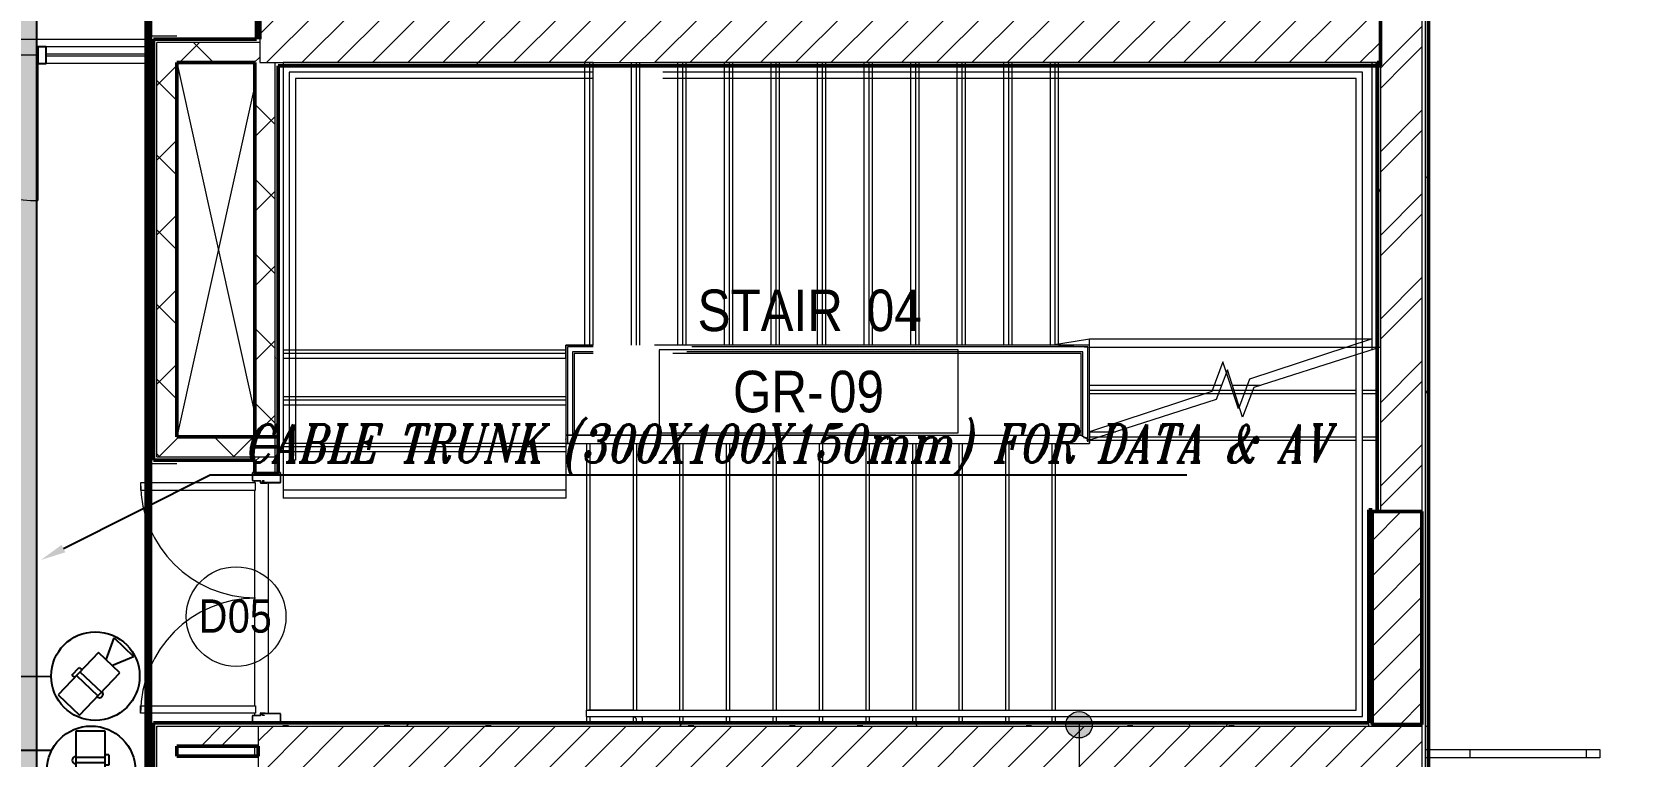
# Model space of a CAD drawing. Header units: millimetres. Extents: x -9358 to 257996, y -67499 to 9117.
# Drawn here: x 42789 to 52396, y -12578 to -8224 of the extents above; entities that cross this region are included whole.
import ezdxf
from ezdxf import colors
from ezdxf.entities.mleader import LeaderData, LeaderLine
from ezdxf.math import Vec2, Vec3

# ---------------------------------------------------------------- set-up
doc = ezdxf.new("R2010")
doc.units = ezdxf.units.MM
doc.header["$LTSCALE"] = 1000
doc.linetypes.add('Overhead', pattern=[3.96875, 2.38125, -1.5875])
for name, color, linetype, lineweight in [('0-2', 8, 'Continuous', 9), ('123', 2, 'Continuous', 9), ('A-COL-RFC', 8, 'Continuous', 18), ('A-COL-RFC-1', 8, 'Continuous', 9), ('A-COL-RFC-2', 8, 'Continuous', 50), ('A-DOOR', 8, 'Continuous', 9), ('A-DOOR-1', 8, 'Continuous', 18), ('A-DOR', 8, 'Continuous', 9), ('A-FLR-PAT', 8, 'Continuous', 18), ('A-HND-20', 8, 'Continuous', 9), ('A-HND-30', 8, 'Continuous', 9), ('A-HND-30-1', 8, 'Overhead', 9), ('A-LIN-20', 8, 'Continuous', 18), ('A-ROM-NAM', 8, 'Continuous', 9), ('A-STP', 8, 'Continuous', 9), ('A-STP-1', 8, 'Overhead', 9), ('A-TYP-DOR', 8, 'Continuous', 0), ('A-TYP-WAL', 8, 'Continuous', 0), ('A-WAL-CLD', 8, 'Continuous', 9), ('A-WAL-CMU', 8, 'Continuous', 50), ('A-WAL-CRT-GLS', 8, 'Continuous', 9), ('A-WAL-CRT-GLS-1', 8, 'Continuous', 18), ('A-WAL-CRT-MLN', 8, 'Continuous', 9), ('A-WAL-CRT-MLN-1', 8, 'Continuous', 25), ('A-WAL-LOW-20', 8, 'Continuous', 18), ('A-WAL-LOW-30', 8, 'Continuous', 18), ('A-WAL-PAT-1', 8, 'Continuous', 9)]:
    doc.layers.add(name, color=color, linetype=linetype, lineweight=lineweight)
for name, color, linetype in [('CCTVNET', 6, 'Continuous'), ('DATANET', 4, 'Continuous'), ('F POINT AGN', 7, 'Continuous'), ('LC-CABLE -10', 4, 'Continuous'), ('Route - rack1', 7, 'Continuous')]:
    doc.layers.add(name, color=color, linetype=linetype)
doc.styles.add('Arial_5', font='arial.ttf', dxfattribs={"width": 0.85, "height": 200})
doc.styles.add('Arial_7', font='arial.ttf', dxfattribs={"width": 0.85, "height": 200})
doc.styles.add('ELEC', font='romant.shx', dxfattribs={"width": 0.8, "oblique": 15, "height": 0.18})
pattern_1 = [(0, (0, 0), (812.8, 203.2), [33.528, -576.072, 33.528, -576.072, -3251.2]), (0, (0, 0), (812.8, 203.2), [-1219.2, 33.528, -1185.672, 33.528, -576.072, -1422.4]), (0, (0, 0), (812.8, 203.2), [-3048, 33.528, -372.872, 33.528, -982.472]), (120, (304.8, 101.6), (-582.3764, 602.30545), [33.528, -576.072, 33.528, -576.072, -3251.2]), (120, (304.8, 101.6), (-582.3764, 602.30545), [-1219.2, 33.528, -1185.672, 33.528, -576.072, -1422.4]), (120, (304.8, 101.6), (-582.3764, 602.30545), [-3048, 33.528, -372.872, 33.528, -982.472]), (240, (406.4, 508), (-230.4236, -805.50545), [33.528, -576.072, 33.528, -576.072, -3251.2]), (240, (406.4, 508), (-230.4236, -805.50545), [-1219.2, 33.528, -1185.672, 33.528, -576.072, -1422.4]), (240, (406.4, 508), (-230.4236, -805.50545), [-3048, 33.528, -372.872, 33.528, -982.472])]
pattern_2 = [(45, (0, 0), (-106.066, 106.066), [])]
pattern_3 = [(45, (0, 0), (-251.4472, 251.4472), []), (45, (0, 381), (-251.4472, 251.4472), [])]
pattern_4 = [(45, (0, 0), (-224.5064, 224.5064), []), (135, (0, 0), (-224.5064, -224.5064), [])]

# ---------------------------------------------------------------- blocks, each defined once
blk = doc.blocks.new('Door Tag - Door Tag-41184-01-Ground Floor Plan')
at = {"layer": 'A-TYP-DOR'}
blk.add_circle((0, 0), 3, dxfattribs=at)
blk = doc.blocks.new('Walls 207 - Walls 6-1778805-01-Ground Floor Furniture Plan')
at = {"layer": 'A-WAL-PAT-1'}
h = blk.add_hatch(dxfattribs=at)
h.set_pattern_fill('FP_144', color=256, style=0, pattern_type=2)
h.set_pattern_definition([(270, (34280, -31160.4), (900, 6e-14), [700, -700]), (270, (34730, -30460.4), (1800, 1e-13), [700, -700]), (180, (34730, -30460.4), (-9e-14, -700), [])])
h.paths.add_polyline_path([(34730, -31230), (34730, -30180), (34680, -30180), (34680, -31230)], flags=0)
at = {"layer": 'A-WAL-LOW-20'}
for p, q in [((34680, -31230), (34680, -30180)), ((34680, -30180), (34730, -30180)), ((34730, -30180), (34730, -31230))]:
    blk.add_line(p, q, dxfattribs=at)
blk = doc.blocks.new('NBS_AssaAbloyLtd_DrsetSym_AASDMetalFireExitDoor_Double-VisionPanelType1A - 1500 X 2200 FIRE RATED DOOOR-2225138-01-Ground Floor Furniture Plan')
at = {"layer": 'A-DOOR'}
for centre, start, end in [((-692, -67), 270, 360), ((692, -67), 180, 270)]:
    blk.add_arc(centre, 690.5, start, end, dxfattribs=at)
at = {"layer": 'A-DOOR-1'}
for p, q in [((-755, 82.5), (-755, 72.5)), ((-755, 72.5), (-755, 82.5)), ((-753.5, 72.5), (-753.5, 82.5)), ((-695.7, 85), (-752.5, 85)), ((-752.5, 85), (-695.7, 85)), ((-752.5, 83.5), (-695.7, 83.5)), ((-745, 71.5), (-752.5, 71.5)), ((-752.5, 70), (-745, 70)), ((-745, 70), (-750, 70)), ((-745, 71.5), (-745, 70)), ((-745, -70), (-745, 70)), ((-694.7, 82.5), (-694.7, -22.5)), ((-693.2, 1.9), (-693.2, 82.5)), ((-693.2, 82.5), (-693.2, 1.9)), ((-691.7, 1.9), (-693.2, 1.6)), ((-693.2, -22.5), (-693.2, 1.9)), ((-693.2, 1.9), (-691.7, 1.9)), ((-693.2, 1.6), (-691.5, -8.1)), ((-690, -8), (-691.7, 1.9)), ((-691.7, 1.9), (-690, -8)), ((690, -8), (691.7, 1.9)), ((690, -8), (691.7, 1.9)), ((693.2, 1.6), (691.5, -8.1)), ((691.7, 1.9), (693.2, 1.6)), ((691.7, 1.9), (693.2, 1.6)), ((693.2, 1.9), (693.2, 82.5)), ((693.2, 1.6), (693.2, 82.5)), ((693.2, -22.5), (693.2, 1.9)), ((694.7, 82.5), (694.7, -22.5)), ((695.7, 85), (752.5, 85)), ((695.7, 85), (750, 85)), ((752.5, 83.5), (695.7, 83.5)), ((745, 71.5), (745, 70)), ((745, 71.5), (752.5, 71.5)), ((752.5, 70), (745, 70)), ((745, 70), (745, -70)), ((750, 70), (745, 70)), ((753.5, 72.5), (753.5, 82.5)), ((755, 82.5), (755, 72.5)), ((-755, -82.5), (-755, -72.5)), ((-755, -82.5), (-755, -72.5)), ((-753.5, -82.5), (-753.5, -72.5)), ((-745, -70), (-752.5, -70)), ((-752.5, -71.5), (-745, -71.5)), ((-707.5, -83.5), (-752.5, -83.5)), ((-752.5, -85), (-707.5, -85)), ((-707.5, -85), (-752.5, -85)), ((-750, -70), (-745, -70)), ((-745, -71.5), (-745, -70)), ((-706.5, -82.5), (-706.5, -37)), ((-703.7, -13), (-705.2, -13)), ((-705.2, -13), (-705.2, -22.5)), ((-705, -82.5), (-705, -37)), ((-705, -37), (-705, -82.5)), ((-692.5, -34.5), (-704, -34.5)), ((-692.5, -36), (-704, -36)), ((-692.5, -36), (-704, -36)), ((-703.7, -22.5), (-703.7, -13)), ((-695.7, -23.5), (-702.7, -23.5)), ((-702.7, -25), (-695.7, -25)), ((-649, -67), (-692, -67)), ((-692, -67), (-692, -757.5)), ((-691.5, -8.1), (-691.5, -33.5)), ((-690, -33.5), (-690, -8)), ((-690, -8), (-690, -33.5)), ((-649, -757.5), (-649, -67)), ((649, -67), (692, -67)), ((649, -757.5), (649, -67)), ((690, -33.5), (690, -8)), ((690, -33.5), (690, -8)), ((691.5, -8.1), (691.5, -33.5)), ((692, -67), (692, -757.5)), ((692.5, -34.5), (704, -34.5)), ((692.5, -36), (704, -36)), ((704, -36), (692.5, -36)), ((695.7, -23.5), (702.7, -23.5)), ((702.7, -25), (695.7, -25)), ((703.7, -13), (705.2, -13)), ((703.7, -22.5), (703.7, -13)), ((705, -82.5), (705, -37)), ((705, -82.5), (705, -37)), ((705.2, -13), (705.2, -22.5)), ((706.5, -82.5), (706.5, -37)), ((707.5, -83.5), (752.5, -83.5)), ((752.5, -85), (707.5, -85)), ((750, -85), (707.5, -85)), ((745, -71.5), (745, -70)), ((745, -70), (752.5, -70)), ((745, -70), (750, -70)), ((752.5, -71.5), (745, -71.5)), ((753.5, -82.5), (753.5, -72.5)), ((755, -82.5), (755, -72.5)), ((-692, -757.5), (-649, -757.5)), ((692, -757.5), (649, -757.5))]:
    blk.add_line(p, q, dxfattribs=at)
for centre, radius, start, end in [((-752.5, 82.5), 2.5, 90, 180), ((-752.5, 82.5), 2.5, 90, 180), ((-752.5, 72.5), 2.5, 180, 270), ((-752.5, 72.5), 2.5, 180, 270), ((-752.5, 82.5), 1.03, 90, 180), ((-752.5, 72.5), 1.01, 180, 270), ((-695.7, 82.5), 2.5, 0, 90), ((-695.7, 82.5), 2.5, 0, 90), ((-695.7, 82.5), 0.985, 0, 90), ((695.7, 82.5), 2.5, 90, 180), ((695.7, 82.5), 2.5, 90, 180), ((695.7, 82.5), 0.985, 90, 180), ((752.5, 82.5), 2.5, 360, 90), ((752.5, 82.5), 1.03, 0, 90), ((752.5, 72.5), 1.01, 270, 360), ((752.5, 72.5), 2.5, 270, 360), ((-752.5, -72.5), 2.5, 90, 180), ((-752.5, -72.5), 2.5, 90, 180), ((-752.5, -82.5), 2.5, 180, 270), ((-752.5, -82.5), 2.5, 180, 270), ((-752.5, -72.5), 1, 90, 180), ((-752.5, -82.5), 1, 180, 270), ((-707.5, -82.5), 1, 270, 360), ((-707.5, -82.5), 2.5, 270, 360), ((-707.5, -82.5), 2.5, 270, 360), ((-704, -37), 2.5, 90, 180), ((-702.7, -22.5), 2.5, 180, 270), ((-704, -37), 0.997, 90, 180), ((-704, -37), 0.997, 90, 180), ((-702.7, -22.5), 1.01, 180, 270), ((-695.7, -22.5), 0.984, 270, 360), ((-695.7, -22.5), 2.5, 270, 360), ((-692.5, -33.5), 1, 270, 360), ((-692.5, -33.5), 2.5, 270, 360), ((-692.5, -33.5), 2.5, 270, 0), ((692.5, -33.5), 2.5, 180, 270), ((692.5, -33.5), 2.5, 180, 270), ((692.5, -33.5), 1, 180, 270), ((695.7, -22.5), 2.5, 180, 270), ((695.7, -22.5), 0.984, 180, 270), ((702.7, -22.5), 1.01, 270, 360), ((702.7, -22.5), 2.5, 270, 360), ((704, -37), 2.5, 360, 90), ((704, -37), 0.997, 0, 90), ((704, -37), 0.979, 360, 90), ((707.5, -82.5), 2.5, 180, 270), ((707.5, -82.5), 2.5, 180, 270), ((707.5, -82.5), 1, 180, 270), ((752.5, -72.5), 2.5, 360, 90), ((752.5, -72.5), 1, 0, 90), ((752.5, -82.5), 1, 270, 360), ((752.5, -82.5), 2.5, 270, 360)]:
    blk.add_arc(centre, radius, start, end, dxfattribs=at)
blk = doc.blocks.new('M_Curtain Wall Dbl Glass2 - Double curtain wall door - grey-2605418-01-Ground Floor Furniture Plan')
at = {"layer": 'A-DOOR'}
for centre, start, end in [((-875, 0), 270, 360), ((875, 0), 180, 270)]:
    blk.add_arc(centre, 875, start, end, dxfattribs=at)
at = {"layer": 'A-DOOR-1'}
for p, q in [((-875, 0), (-875, -875)), ((875, 0), (875, -875))]:
    blk.add_line(p, q, dxfattribs=at)
blk = doc.blocks.new('System Panel - Glazed Partition-2606283-01-Ground Floor Furniture Plan')
at = {"layer": 'A-WAL-CRT-GLS-1'}
for p, q in [((297.4, 5), (-297.4, 5)), ((-297.4, 5), (-297.4, -5)), ((297.4, -5), (297.4, 5)), ((-297.4, -5), (297.4, -5))]:
    blk.add_line(p, q, dxfattribs=at)
blk = doc.blocks.new('Rectangular Mullion - 100_50mm 2-2606281-01-Ground Floor Furniture Plan')
at = {"layer": 'A-WAL-CRT-MLN'}
for p, q in [((41024.9, -8164.5), (40430, -8164.5)), ((41024.9, -8264.5), (40430, -8264.5))]:
    blk.add_line(p, q, dxfattribs=at)
blk = doc.blocks.new('Rectangular Mullion - 100_50mm 2-2605812-01-Ground Floor Furniture Plan')
at = {"layer": 'A-WAL-CRT-MLN-1'}
for p, q in [((-50, 50), (0, 50)), ((-50, -50), (-50, 50)), ((0, 50), (0, -50)), ((0, -50), (-50, -50))]:
    blk.add_line(p, q, dxfattribs=at)
blk = doc.blocks.new('Rectangular Mullion - 100_50mm 2-2605807-01-Ground Floor Furniture Plan')
at = {"layer": 'A-WAL-CRT-MLN-1'}
for p, q in [((-25, 50), (25, 50)), ((-25, -50), (-25, 50)), ((25, 50), (25, -50)), ((25, -50), (-25, -50))]:
    blk.add_line(p, q, dxfattribs=at)
blk = doc.blocks.new('Concrete WALL - 300x1280-2680850-01-Ground Floor Furniture Plan')
at = {"layer": 'A-COL-RFC-1'}
h = blk.add_hatch(dxfattribs=at)
h.set_pattern_fill('FP_131', color=256, style=0, pattern_type=2)
h.set_pattern_definition([(315, (11600, 51000), (106.066, 106.066), [])])
h.paths.add_polyline_path([(-640, -150), (640, -150), (640, 150), (-640, 150)], flags=0)
at = {"layer": 'A-COL-RFC-2'}
for p, q in [((640, 150), (-640, 150)), ((-640, 150), (-640, -150)), ((640, -150), (640, 150)), ((-640, -150), (640, -150))]:
    blk.add_line(p, q, dxfattribs=at)
blk = doc.blocks.new('Railing - 1 1_2_ Handrail-2822433-01-Ground Floor Furniture Plan')
at = {"layer": 'A-HND-20'}
for p, q in [((-19.1, 0), (-19.1, -266.7)), ((19, -266.7), (19, 0)), ((-38.1, -285.7), (-56.4, -285.7)), ((-56.4, -323.8), (-38.1, -323.8))]:
    blk.add_line(p, q, dxfattribs=at)
at = {"layer": 'A-HND-20', "flags": 128}
for points in [[(-19.1, -266.7), (-19.1, -267.5), (-19.1, -268.2), (-19.2, -269), (-19.3, -269.7), (-19.4, -270.5), (-19.6, -271.2), (-19.8, -272), (-20, -272.7), (-20.3, -273.4), (-20.6, -274.1), (-20.9, -274.8), (-21.2, -275.5), (-21.6, -276.2), (-22, -276.8), (-22.4, -277.5), (-22.8, -278.1), (-23.3, -278.7), (-23.8, -279.3), (-24.3, -279.8), (-24.8, -280.4), (-25.4, -280.9), (-26, -281.4), (-26.6, -281.9), (-27.2, -282.3), (-27.8, -282.7), (-28.5, -283.1), (-29.1, -283.5), (-29.8, -283.8), (-30.5, -284.2), (-31.2, -284.5), (-31.9, -284.7), (-32.6, -285), (-33.4, -285.2), (-34.1, -285.3), (-34.9, -285.5), (-35.6, -285.6), (-36.4, -285.7), (-37.1, -285.7), (-37.9, -285.7), (-38.1, -285.7)], [(19, -268.8), (19, -267.3), (19, -266.7)], [(-38.1, -323.8), (-35.8, -323.8), (-33.5, -323.7), (-31.3, -323.4), (-29, -323.1), (-26.7, -322.7), (-24.5, -322.2), (-22.3, -321.6), (-20.1, -320.9)]]:
    blk.add_lwpolyline(points, dxfattribs=at)
blk = doc.blocks.new('Railing - Railing-2830208-01-Ground Floor Furniture Plan')
at = {"layer": 'A-HND-20'}
for p, q in [((50792.6, -10004.5), (50754.6, -10016.7)), ((50754.6, -10550.2), (50754.6, -10016.7)), ((50792.6, -10550.2), (50792.6, -10004.5)), ((50754.6, -10810.2), (50754.6, -10550.2)), ((50792.6, -10810.2), (50792.6, -10550.2)), ((50754.6, -12154.6), (50754.6, -10810.2)), ((50792.6, -12192.6), (50792.6, -10810.2)), ((46124.9, -12154.6), (48924.9, -12154.6)), ((46124.9, -12192.6), (46124.9, -12154.6)), ((46124.9, -12192.6), (48924.9, -12192.6)), ((48924.9, -12154.6), (50754.6, -12154.6)), ((48924.9, -12192.6), (50792.6, -12192.6))]:
    blk.add_line(p, q, dxfattribs=at)
at = {"layer": 'A-HND-30-1'}
for p, q in [((44337.1, -8317.4), (44337.1, -9710.2)), ((46164.9, -8317.4), (44337.1, -8317.4)), ((44375.1, -8355.4), (44375.1, -9710.2)), ((46164.9, -8355.4), (44375.1, -8355.4)), ((48964.9, -8317.4), (46164.9, -8317.4)), ((48964.9, -8355.4), (46164.9, -8355.4)), ((49244.9, -8317.4), (48964.9, -8317.4)), ((49244.9, -8355.4), (48964.9, -8355.4)), ((50792.6, -8317.4), (49244.9, -8317.4)), ((50754.6, -8355.4), (49244.9, -8355.4)), ((50754.6, -9970.2), (50754.6, -8355.4)), ((50792.6, -9970.2), (50792.6, -8317.4)), ((44337.1, -9710.2), (44337.1, -9990.2)), ((44375.1, -9710.2), (44375.1, -9990.2)), ((44337.1, -9990.2), (44337.1, -10550.2)), ((44375.1, -9990.2), (44375.1, -10550.2)), ((50754.6, -9990.2), (50754.6, -9970.2)), ((50754.6, -10016.7), (50754.6, -9990.2)), ((50792.6, -9990.2), (50792.6, -9970.2)), ((50792.6, -10004.5), (50792.6, -9990.2)), ((44337.1, -10550.2), (44337.1, -10650)), ((44375.1, -10550.2), (44375.1, -10650)), ((44375.1, -10650), (44337.1, -10650))]:
    blk.add_line(p, q, dxfattribs=at)
at = {"rotation": 90.00000000000018}
blk.add_blockref('Railing - 1 1_2_ Handrail-2822433-01-Ground Floor Furniture Plan', (46137.6, -12173.6), dxfattribs=at)
blk = doc.blocks.new('Railing - 25mm-2822444-01-Ground Floor Furniture Plan')
at = {"layer": 'A-LIN-20'}
for start, end in [(135, 180), (180, 315)]:
    blk.add_arc((0, 0), 12.5, start, end, dxfattribs=at)
blk = doc.blocks.new('Railing - Railing-2830211-01-Ground Floor Furniture Plan')
at = {"layer": 'A-HND-20'}
blk.add_line((49140, -10540.2), (49140, -10530.2), dxfattribs=at)
blk.add_line((49140, -10540.2), (49140, -10530.2), dxfattribs=at)
blk.add_line((49140, -10540.2), (49140, -10530.2), dxfattribs=at)
blk.add_line((49140, -10540.2), (49140, -10530.2), dxfattribs=at)
at = {"layer": 'A-HND-30-1'}
for p, q in [((46009.7, -9970), (46009.7, -10010.2)), ((46164.9, -9970), (46009.7, -9970)), ((46009.7, -9970), (46009.7, -10010.2)), ((46164.9, -9970), (46009.7, -9970)), ((46009.7, -9970), (46009.7, -10010.2)), ((46164.9, -9970), (46009.7, -9970)), ((46009.7, -9970), (46009.7, -10010.2)), ((46164.9, -9970), (46009.7, -9970)), ((49140, -9970), (46164.9, -9970)), ((49140, -9970), (46164.9, -9970)), ((49140, -9970), (46164.9, -9970)), ((49140, -9970), (46164.9, -9970)), ((49140, -10530.2), (49140, -9970)), ((49140, -10530.2), (49140, -9970)), ((49140, -10530.2), (49140, -9970)), ((49140, -10530.2), (49140, -9970)), ((46009.7, -10010.2), (46009.7, -10270.2)), ((46009.7, -10010.2), (46009.7, -10270.2)), ((46009.7, -10010.2), (46009.7, -10270.2)), ((46009.7, -10010.2), (46009.7, -10270.2)), ((46039.7, -10000), (46039.7, -10270.2)), ((46164.9, -10000), (46039.7, -10000)), ((46039.7, -10000), (46039.7, -10270.2)), ((46164.9, -10000), (46039.7, -10000)), ((46039.7, -10000), (46039.7, -10270.2)), ((46164.9, -10000), (46039.7, -10000)), ((46039.7, -10000), (46039.7, -10270.2)), ((46164.9, -10000), (46039.7, -10000)), ((49110, -10000), (46164.9, -10000)), ((49110, -10000), (46164.9, -10000)), ((49110, -10000), (46164.9, -10000)), ((49110, -10000), (46164.9, -10000)), ((49110, -10510.2), (49110, -10000)), ((49110, -10510.2), (49110, -10000)), ((49110, -10510.2), (49110, -10000)), ((49110, -10510.2), (49110, -10000)), ((46009.7, -10270.2), (46009.7, -10550.2)), ((46009.7, -10270.2), (46009.7, -10550.2)), ((46009.7, -10270.2), (46009.7, -10550.2)), ((46009.7, -10270.2), (46009.7, -10550.2)), ((46039.7, -10270.2), (46039.7, -10550.2)), ((46039.7, -10270.2), (46039.7, -10550.2)), ((46039.7, -10270.2), (46039.7, -10550.2)), ((46039.7, -10270.2), (46039.7, -10550.2)), ((46039.7, -10550.2), (46009.7, -10550.2)), ((46039.7, -10550.2), (46009.7, -10550.2)), ((46039.7, -10550.2), (46009.7, -10550.2)), ((46039.7, -10550.2), (46009.7, -10550.2))]:
    blk.add_line(p, q, dxfattribs=at)
at = {"extrusion": (0, 0, -1), "zscale": -1, "rotation": 270}
blk.add_blockref('Railing - 25mm-2822444-01-Ground Floor Furniture Plan', (-49125, -10525.2), dxfattribs=at)
blk = doc.blocks.new('Top Rail Type - Top Rail_Internal_-2830231-01-Ground Floor Furniture Plan')
at = {"layer": 'A-HND-30'}
for p, q in [((47985.8, -10500.2), (45999.7, -10500.2)), ((45999.7, -10550.2), (47985.8, -10550.2)), ((47935.8, -10522.5), (47935.8, -10527.8))]:
    blk.add_line(p, q, dxfattribs=at)
at = {"layer": 'A-HND-30', "flags": 128}
blk.add_lwpolyline([(45999.7, -10527.2), (45999.7, -10525.2), (45999.7, -10523.1)], dxfattribs=at)
blk = doc.blocks.new('Top Rail Type - Top Rail_Internal_-V113-01-Ground Floor Furniture Plan')
at = {"layer": 'A-HND-30'}
for p, q in [((45999.7, -10500.2), (45999.7, -10550.2)), ((45999.7, -10500.2), (48924.9, -10500.2)), ((45999.7, -10550.2), (48924.9, -10550.2)), ((48924.9, -10500.2), (49025, -10500.2)), ((48924.9, -10550.2), (49025, -10550.2)), ((49025, -10500.2), (49100, -10500.2)), ((49025, -10550.2), (49150, -10550.2)), ((49100, -10500.2), (49150, -10530.2)), ((49150, -10550.2), (49150, -10530.2))]:
    blk.add_line(p, q, dxfattribs=at)
at = {"layer": 'A-HND-30-1'}
for p, q in [((45999.7, -9960), (45999.7, -10270.2)), ((46164.9, -9960), (45999.7, -9960)), ((49025, -9960), (46164.9, -9960)), ((49150, -9960), (49025, -9960)), ((49150, -10085), (49150, -9960)), ((46049.7, -10010), (46049.7, -10270.2)), ((46164.9, -10010), (46049.7, -10010)), ((49025, -10010), (46164.9, -10010)), ((49100, -10010), (49025, -10010)), ((49100, -10085), (49100, -10010)), ((49100, -10425.2), (49100, -10085)), ((49150, -10425.2), (49150, -10085)), ((45999.7, -10270.2), (45999.7, -10550.2)), ((46049.7, -10270.2), (46049.7, -10550.2)), ((49100, -10500.2), (49100, -10425.2)), ((49150, -10530.2), (49150, -10425.2)), ((46049.7, -10550.2), (45999.7, -10550.2)), ((49100, -10500.2), (49150, -10530.2))]:
    blk.add_line(p, q, dxfattribs=at)
blk = doc.blocks.new('M_Room Tag_Small - M_Room Tag_Small-919701-01-Ground Floor Furniture Plan')
at = {"layer": 'A-ROM-NAM'}
for p, q in [((9, 2.5), (-9, 2.5)), ((-9, 2.5), (-9, -2.5)), ((9, -2.5), (9, 2.5)), ((-9, -2.5), (9, -2.5))]:
    blk.add_line(p, q, dxfattribs=at)
blk = doc.blocks.new('G')
at = {"layer": 'A-WAL-PAT-1'}
h = blk.add_hatch(dxfattribs=at)
h.set_pattern_fill('FP_1', color=256, style=0, pattern_type=2)
h.set_pattern_definition(pattern_3)
h.paths.add_polyline_path([(51150, -8260), (51150, -7650), (50900, -7650), (50900, -8260)], flags=0)
h = blk.add_hatch(dxfattribs=at)
h.set_pattern_fill('FP_4', color=256, style=0, pattern_type=2)
h.set_pattern_definition(pattern_2)
h.paths.add_polyline_path([(47323.4, -8260), (50900, -8260), (50900, -7960), (44159.7, -7960), (44159.7, -8260), (45357.1, -8260)], flags=0)
h = blk.add_hatch(dxfattribs=at)
h.set_pattern_fill('FP_2', color=256, style=0, pattern_type=2)
h.set_pattern_definition(pattern_1)
h.paths.add_polyline_path([(44139.7, -8140), (44139.7, -8120), (43539.7, -8120), (43539.7, -8140), (43882.4, -8140)], flags=0)
h = blk.add_hatch(dxfattribs=at)
h.set_pattern_fill('FP_3', color=256, style=0, pattern_type=2)
h.set_pattern_definition(pattern_4)
h.paths.add_polyline_path([(43539.7, -10630), (43659.7, -10630), (43659.7, -8140), (43539.7, -8140), (43539.7, -10472.4)], flags=0)
h = blk.add_hatch(dxfattribs=at)
h.set_pattern_fill('FP_3', color=256, style=0, pattern_type=2)
h.set_pattern_definition(pattern_4)
h.paths.add_polyline_path([(43659.7, -8260), (44159.7, -8260), (44159.7, -8140), (43659.7, -8140)], flags=0)
h = blk.add_hatch(dxfattribs=at)
h.set_pattern_fill('FP_3', color=256, style=0, pattern_type=2)
h.set_pattern_definition(pattern_4)
h.paths.add_polyline_path([(44129.7, -10570), (44249.7, -10570), (44249.7, -8260), (44129.7, -8260), (44129.7, -10510)], flags=0)
h = blk.add_hatch(dxfattribs=at)
h.set_pattern_fill('FP_2', color=256, style=0, pattern_type=2)
h.set_pattern_definition(pattern_1)
h.paths.add_polyline_path([(44249.7, -10570), (44269.7, -10570), (44269.7, -8260), (44249.7, -8260), (44249.7, -10472.4)], flags=0)
h = blk.add_hatch(dxfattribs=at)
h.set_pattern_fill('FP_2', color=256, style=0, pattern_type=2)
h.set_pattern_definition(pattern_1)
h.paths.add_polyline_path([(47814.9, -8280), (50900, -8280), (50900, -8260), (44269.7, -8260), (44269.7, -8280), (47323.4, -8280)], flags=0)
h = blk.add_hatch(dxfattribs=at)
h.set_pattern_fill('FP_2', color=256, style=0, pattern_type=2)
h.set_pattern_definition(pattern_1)
h.paths.add_polyline_path([(50900, -10960), (50900, -8260), (50880, -8260), (50880, -10960)], flags=0)
h = blk.add_hatch(dxfattribs=at)
h.set_pattern_fill('FP_1', color=256, style=0, pattern_type=2)
h.set_pattern_definition(pattern_3)
h.paths.add_polyline_path([(51150, -12250), (51150, -12240), (50900, -12240), (50900, -12250), (51030, -12250)], flags=0)
h.paths.add_polyline_path([(50980, -10960), (51150, -10960), (51150, -8260), (50900, -8260), (50900, -10960)], flags=0)
h = blk.add_hatch(dxfattribs=at)
h.set_pattern_fill('FP_2', color=256, style=0, pattern_type=2)
h.set_pattern_definition(pattern_1)
h.paths.add_polyline_path([(51170, -12250), (51190, -12250), (51190, -8260), (51170, -8260), (51170, -11917.9)], flags=0)
h = blk.add_hatch(dxfattribs=at)
h.set_pattern_fill('FP_3', color=256, style=0, pattern_type=2)
h.set_pattern_definition(pattern_4)
h.paths.add_polyline_path([(43659.7, -10630), (44249.7, -10630), (44249.7, -10510), (43659.7, -10510)], flags=0)
h = blk.add_hatch(dxfattribs=at)
h.set_pattern_fill('FP_2', color=256, style=0, pattern_type=2)
h.set_pattern_definition(pattern_1)
h.paths.add_polyline_path([(44269.7, -10730), (44269.7, -10510), (44249.7, -10510), (44249.7, -10730)], flags=0)
h = blk.add_hatch(dxfattribs=at)
h.set_pattern_fill('FP_2', color=256, style=0, pattern_type=2)
h.set_pattern_definition(pattern_1)
h.paths.add_polyline_path([(43659.7, -10650), (44129.7, -10650), (44129.7, -10630), (43539.7, -10630), (43539.7, -10650)], flags=0)
h = blk.add_hatch(dxfattribs=at)
h.set_pattern_fill('FP_1', color=256, style=0, pattern_type=2)
h.set_pattern_definition(pattern_3)
h.paths.add_polyline_path([(44249.7, -10730), (44249.7, -10630), (44129.7, -10630), (44129.7, -10730)], flags=0)
h = blk.add_hatch(dxfattribs=at)
h.set_pattern_fill('FP_2', color=256, style=0, pattern_type=2)
h.set_pattern_definition(pattern_1)
h.paths.add_polyline_path([(50830, -12250), (50850, -12250), (50850, -10950), (50830, -10950), (50830, -12240)], flags=0)
h = blk.add_hatch(dxfattribs=at)
h.set_pattern_fill('FP_2', color=256, style=0, pattern_type=2)
h.set_pattern_definition(pattern_1)
h.paths.add_polyline_path([(43539.7, -12250), (44149.7, -12250), (44149.7, -12230), (43539.7, -12230)], flags=0)
h = blk.add_hatch(dxfattribs=at)
h.set_pattern_fill('FP_1', color=256, style=0, pattern_type=2)
h.set_pattern_definition(pattern_3)
h.paths.add_polyline_path([(43539.7, -12550), (43659.7, -12550), (43659.7, -12250), (43539.7, -12250)], flags=0)
h = blk.add_hatch(dxfattribs=at)
h.set_pattern_fill('FP_1', color=256, style=0, pattern_type=2)
h.set_pattern_definition(pattern_3)
h.paths.add_polyline_path([(43659.7, -12370), (44149.7, -12370), (44149.7, -12250), (43659.7, -12250)], flags=0)
h = blk.add_hatch(dxfattribs=at)
h.set_pattern_fill('FP_2', color=256, style=0, pattern_type=2)
h.set_pattern_definition(pattern_1)
h.paths.add_polyline_path([(50764.3, -12250), (50830, -12250), (50830, -12230), (44149.7, -12230), (44149.7, -12250), (50272.7, -12250)], flags=0)
h.paths.add_polyline_path([(50900, -12250), (50900, -12240), (50850, -12240), (50850, -12250)], flags=0)
h = blk.add_hatch(dxfattribs=at)
h.set_pattern_fill('FP_4', color=256, style=0, pattern_type=2)
h.set_pattern_definition(pattern_2)
h.paths.add_polyline_path([(50870, -12550), (51150, -12550), (51150, -12250), (44149.7, -12250), (44149.7, -12550), (50764.3, -12550)], flags=0)
at = {"layer": '0-2'}
for p, q in [((43659.7, -8260), (44129.7, -10375)), ((44129.7, -8395), (43659.7, -10510))]:
    blk.add_line(p, q, dxfattribs=at)
at = {"layer": 'A-FLR-PAT'}
for p, q in [((40380, -8120), (43499.7, -8120)), ((42824.9, -8214.5), (41074.9, -8214.5)), ((44209.7, -10730), (44209.7, -10735)), ((44129.7, -10788), (44129.7, -10775)), ((44129.7, -12129), (44129.7, -10831)), ((44209.7, -10786.8), (44209.7, -12173.2)), ((44129.7, -12185), (44129.7, -12172)), ((44209.7, -12225), (44209.7, -12230)), ((44129.7, -12430), (44129.7, -12370))]:
    blk.add_line(p, q, dxfattribs=at)
at = {"layer": 'A-STP'}
for p, q in [((50850, -9920.2), (50113.1, -10162.9)), ((50900, -9970.2), (50792.6, -10004.5)), ((50850, -9986.2), (50850, -9920.2)), ((49953.4, -10058.8), (49886.9, -10237.4)), ((50046.6, -10341.5), (49953.4, -10058.8)), ((50754.6, -10016.7), (50138.4, -10213.9)), ((49979.7, -10108.4), (49911.6, -10286.4)), ((50070.4, -10391.9), (49979.7, -10108.4)), ((50113.1, -10162.9), (50046.6, -10341.5)), ((49886.9, -10237.4), (49150, -10480.2)), ((49900.8, -10200.2), (49944.6, -10200.2)), ((49925.5, -10250.2), (50025, -10250.2)), ((50138.4, -10213.9), (50070.4, -10391.9)), ((50099.2, -10200.2), (50181.3, -10200.2)), ((50124.5, -10250.2), (50754.6, -10250.2)), ((50792.6, -10250.2), (50880, -10250.2)), ((49911.6, -10286.4), (49150, -10530.2)), ((46124.9, -10550.2), (46124.9, -12154.6)), ((46404.9, -10550.2), (46404.9, -12154.6)), ((46684.9, -10550.2), (46684.9, -12154.6)), ((46964.9, -10550.2), (46964.9, -12154.6)), ((47244.9, -10550.2), (47244.9, -12154.6)), ((47524.9, -10550.2), (47524.9, -12154.6)), ((47804.9, -10550.2), (47804.9, -12154.6)), ((48084.9, -10550.2), (48084.9, -12154.6)), ((48364.9, -10550.2), (48364.9, -12154.6)), ((48644.9, -10550.2), (48644.9, -12154.6)), ((48924.9, -10550.2), (48924.9, -12154.6)), ((49150, -10480.2), (49150, -10530.2)), ((49150, -10480.2), (49306.3, -10480.2)), ((49150, -10530.2), (49150, -10550.2)), ((49150, -10530.2), (50754.6, -10530.2)), ((50792.6, -10530.2), (50880, -10530.2)), ((46124.9, -12192.6), (46124.9, -12230)), ((46404.9, -12192.6), (46404.9, -12230)), ((46684.9, -12192.6), (46684.9, -12230)), ((46964.9, -12192.6), (46964.9, -12230)), ((47244.9, -12192.6), (47244.9, -12230)), ((47524.9, -12192.6), (47524.9, -12230)), ((47804.9, -12192.6), (47804.9, -12230)), ((48084.9, -12192.6), (48084.9, -12230)), ((48364.9, -12192.6), (48364.9, -12230)), ((48644.9, -12192.6), (48644.9, -12230)), ((48924.9, -12192.6), (48924.9, -12230))]:
    blk.add_line(p, q, dxfattribs=at)
at = {"layer": 'A-STP-1'}
for p, q in [((44299.7, -8260), (44299.7, -9990.2)), ((46164.9, -8260), (44299.7, -8260)), ((44299.7, -8260), (44299.7, -10040.2)), ((46114.9, -8260), (44299.7, -8260)), ((46114.9, -9960), (46114.9, -8260)), ((48914.9, -8260), (46114.9, -8260)), ((46114.9, -9960), (46114.9, -8260)), ((46144.9, -9960), (46144.9, -8260)), ((46164.9, -9960), (46164.9, -8260)), ((48964.9, -8260), (46164.9, -8260)), ((46394.9, -9960), (46394.9, -8260)), ((46394.9, -9960), (46394.9, -8260)), ((46424.9, -9960), (46424.9, -8260)), ((46444.9, -9960), (46444.9, -8260)), ((46674.9, -9960), (46674.9, -8260)), ((46674.9, -9960), (46674.9, -8260)), ((46704.9, -9960), (46704.9, -8260)), ((46724.9, -9960), (46724.9, -8260)), ((46954.9, -9960), (46954.9, -8260)), ((46954.9, -9960), (46954.9, -8260)), ((46984.9, -9960), (46984.9, -8260)), ((47004.9, -9960), (47004.9, -8260)), ((47234.9, -9960), (47234.9, -8260)), ((47234.9, -9960), (47234.9, -8260)), ((47264.9, -9960), (47264.9, -8260)), ((47284.9, -9960), (47284.9, -8260)), ((47514.9, -9960), (47514.9, -8260)), ((47514.9, -9960), (47514.9, -8260)), ((47544.9, -9960), (47544.9, -8260)), ((47564.9, -9960), (47564.9, -8260)), ((47794.9, -9960), (47794.9, -8260)), ((47794.9, -9960), (47794.9, -8260)), ((47824.9, -9960), (47824.9, -8260)), ((47844.9, -9960), (47844.9, -8260)), ((48074.9, -9960), (48074.9, -8260)), ((48074.9, -9960), (48074.9, -8260)), ((48104.9, -9960), (48104.9, -8260)), ((48124.9, -9960), (48124.9, -8260)), ((48354.9, -9960), (48354.9, -8260)), ((48354.9, -9960), (48354.9, -8260)), ((48384.9, -9960), (48384.9, -8260)), ((48404.9, -9960), (48404.9, -8260)), ((48634.9, -9960), (48634.9, -8260)), ((48634.9, -9960), (48634.9, -8260)), ((48664.9, -9960), (48664.9, -8260)), ((48684.9, -9960), (48684.9, -8260)), ((50850, -8260), (48914.9, -8260)), ((48914.9, -9960), (48914.9, -8260)), ((48914.9, -9960), (48914.9, -8260)), ((48944.9, -9960), (48944.9, -8260)), ((50900, -8260), (48964.9, -8260)), ((48964.9, -9960), (48964.9, -8260)), ((50850, -9920.2), (50850, -8260)), ((50900, -9970.2), (50900, -8260)), ((45999.7, -9990.2), (44299.7, -9990.2)), ((44299.7, -9990.2), (44299.7, -10830.2)), ((45999.7, -9960), (46164.9, -9960)), ((45999.7, -9990.2), (45999.7, -9960)), ((45999.7, -9960), (46114.9, -9960)), ((45999.7, -10040.2), (45999.7, -9960)), ((45999.7, -9990.2), (45999.7, -10830.2)), ((48914.9, -9960), (46114.9, -9960)), ((48964.9, -9960), (46164.9, -9960)), ((48914.9, -9960), (49150, -9920.2)), ((48964.9, -9960), (49150, -9970.2)), ((49150, -9920.2), (50850, -9920.2)), ((49150, -10480.2), (49150, -9920.2)), ((49150, -9920.2), (50850, -9920.2)), ((49150, -9970.2), (50900, -9970.2)), ((49150, -10530.2), (49150, -9970.2)), ((45999.7, -10010.2), (44299.7, -10010.2)), ((45999.7, -10040.2), (44299.7, -10040.2)), ((44299.7, -10040.2), (44299.7, -10880.2)), ((45999.7, -10040.2), (44299.7, -10040.2)), ((45999.7, -10040.2), (45999.7, -10880.2)), ((45999.7, -10270.2), (44299.7, -10270.2)), ((49150, -10200.2), (49900.8, -10200.2)), ((49150, -10200.2), (49900.8, -10200.2)), ((49150, -10230.2), (49933.1, -10230.2)), ((49150, -10250.2), (49925.5, -10250.2)), ((49900.8, -10200.2), (49944.6, -10200.2)), ((49933.1, -10230.2), (50018.6, -10230.2)), ((50009, -10200.2), (50099.2, -10200.2)), ((50009, -10200.2), (50099.2, -10200.2)), ((50018.6, -10230.2), (50132.2, -10230.2)), ((50025, -10250.2), (50124.5, -10250.2)), ((50099.2, -10200.2), (50181.3, -10200.2)), ((50132.2, -10230.2), (50754.6, -10230.2)), ((50792.6, -10230.2), (50880, -10230.2)), ((45999.7, -10290.2), (44299.7, -10290.2)), ((45999.7, -10320.2), (44299.7, -10320.2)), ((45999.7, -10320.2), (44299.7, -10320.2)), ((45999.7, -10550.2), (44299.7, -10550.2)), ((46144.9, -10550.2), (46144.9, -12154.6)), ((46424.9, -10550.2), (46424.9, -12154.6)), ((46704.9, -10550.2), (46704.9, -12154.6)), ((46984.9, -10550.2), (46984.9, -12154.6)), ((47264.9, -10550.2), (47264.9, -12154.6)), ((47544.9, -10550.2), (47544.9, -12154.6)), ((47824.9, -10550.2), (47824.9, -12154.6)), ((48104.9, -10550.2), (48104.9, -12154.6)), ((48384.9, -10550.2), (48384.9, -12154.6)), ((48664.9, -10550.2), (48664.9, -12154.6)), ((48944.9, -10550.2), (48944.9, -12154.6)), ((49150, -10480.2), (49306.3, -10480.2)), ((49150, -10510.2), (49212.5, -10510.2)), ((49212.5, -10510.2), (50754.6, -10510.2)), ((50792.6, -10510.2), (50880, -10510.2)), ((45999.7, -10570.2), (44299.7, -10570.2)), ((45999.7, -10600.2), (44299.7, -10600.2)), ((45999.7, -10600.2), (44299.7, -10600.2)), ((45999.7, -10830.2), (44299.7, -10830.2)), ((45999.7, -10880.2), (44299.7, -10880.2)), ((46144.9, -12192.6), (46144.9, -12230)), ((46704.9, -12192.6), (46704.9, -12230)), ((46984.9, -12192.6), (46984.9, -12230)), ((47264.9, -12192.6), (47264.9, -12230)), ((47544.9, -12192.6), (47544.9, -12230)), ((47824.9, -12192.6), (47824.9, -12230)), ((48104.9, -12192.6), (48104.9, -12230)), ((48384.9, -12192.6), (48384.9, -12230)), ((48664.9, -12192.6), (48664.9, -12230)), ((48944.9, -12192.6), (48944.9, -12230))]:
    blk.add_line(p, q, dxfattribs=at)
at = {"layer": 'A-WAL-CLD'}
for p, q in [((51150, -7650), (51150, -10960)), ((51170, -7650), (51170, -12250)), ((43539.7, -10630), (43539.7, -8140)), ((44159.7, -8140), (43539.7, -8140)), ((44159.7, -8120), (44159.7, -8260)), ((44159.7, -8260), (44269.7, -8260)), ((44249.7, -8260), (44249.7, -10730)), ((44269.7, -8260), (50900, -8260)), ((50900, -8260), (50900, -10960)), ((43539.7, -10630), (44249.7, -10630)), ((44129.7, -10650), (44129.7, -10630)), ((43539.7, -12250), (51030, -12250)), ((43539.7, -12550), (43539.7, -12250)), ((44149.7, -12250), (44149.7, -12370)), ((50830, -12250), (50830, -12230)), ((50850, -12250), (50850, -12240)), ((50900, -12240), (50900, -12250)), ((51150, -12240), (51150, -12250)), ((51150, -12250), (51150, -14330)), ((51170, -12250), (51170, -14350)), ((51170, -12250), (51190, -12250)), ((44149.7, -12430), (44149.7, -12550))]:
    blk.add_line(p, q, dxfattribs=at)
at = {"layer": 'A-WAL-CMU'}
for p, q in [((51190, -12250), (51190, -7650)), ((44139.7, -7940), (44139.7, -8120)), ((44159.7, -7960), (44159.7, -8120)), ((50900, -7945), (50900, -8260)), ((50900, -8280), (50900, -7960)), ((43519.7, -8120), (43519.7, -10650)), ((44139.7, -8120), (43519.7, -8120)), ((43659.7, -10510), (43659.7, -8260)), ((43659.7, -8260), (44129.7, -8260)), ((44129.7, -8260), (44129.7, -10510)), ((50900, -8260), (50880, -8260)), ((50880, -8260), (50880, -10960)), ((44269.7, -8280), (50900, -8280)), ((44269.7, -10730), (44269.7, -8280)), ((44269.7, -10510), (43659.7, -10510)), ((43519.7, -10650), (44129.7, -10650)), ((44129.7, -10570), (44269.7, -10570)), ((44129.7, -10650), (44129.7, -10730)), ((44129.7, -10730), (44269.7, -10730)), ((50830, -10950), (50830, -12230)), ((50850, -10950), (50830, -10950)), ((50850, -10960), (50850, -10950)), ((50830, -12230), (43519.7, -12230)), ((43519.7, -12230), (43519.7, -12570)), ((51190, -14370), (51190, -12250)), ((43659.7, -12370), (44149.7, -12370)), ((43659.7, -12430), (43659.7, -12370)), ((44149.7, -12370), (44149.7, -12430)), ((44149.7, -12430), (43659.7, -12430))]:
    blk.add_line(p, q, dxfattribs=at)
at = {"layer": 'A-WAL-LOW-30'}
for p, q in [((43499.7, -8164.5), (43499.7, -8100)), ((43659.7, -8100), (43499.7, -8100)), ((43499.7, -10670), (43499.7, -8264.5)), ((43499.7, -10670), (43659.7, -10670)), ((51030, -12250), (51150, -12250))]:
    blk.add_line(p, q, dxfattribs=at)
at = {"layer": 'A-COL-RFC', "rotation": 90.0000000000001}
blk.add_blockref('Concrete WALL - 300x1280-2680850-01-Ground Floor Furniture Plan', (51000, -11600), dxfattribs=at)
at = {"layer": 'A-DOR'}
blk.add_blockref('M_Curtain Wall Dbl Glass2 - Double curtain wall door - grey-2605418-01-Ground Floor Furniture Plan', (41949.9, -8214.5), dxfattribs=at)
at = {"layer": 'A-DOR', "rotation": 270.0000000000001}
blk.add_blockref('NBS_AssaAbloyLtd_DrsetSym_AASDMetalFireExitDoor_Double-VisionPanelType1A - 1500 X 2200 FIRE RATED DOOOR-2225138-01-Ground Floor Furniture Plan', (44199.7, -11480), dxfattribs=at)
at = {"layer": 'A-HND-30'}
for name in ['Railing - Railing-2830208-01-Ground Floor Furniture Plan', 'Top Rail Type - Top Rail_Internal_-V113-01-Ground Floor Furniture Plan', 'Railing - Railing-2830211-01-Ground Floor Furniture Plan', 'Top Rail Type - Top Rail_Internal_-2830231-01-Ground Floor Furniture Plan']:
    blk.add_blockref(name, (0, 0), dxfattribs=at)
at = {"layer": 'A-ROM-NAM', "xscale": 99.99999999999991, "yscale": 99.99999999999991, "zscale": 99.99999999999991}
blk.add_blockref('M_Room Tag_Small - M_Room Tag_Small-919701-01-Ground Floor Furniture Plan', (47461.1, -10236.3), dxfattribs=at)
at = {"layer": 'A-WAL-CRT-GLS'}
blk.add_blockref('System Panel - Glazed Partition-2606283-01-Ground Floor Furniture Plan', (43172.3, -8214.5), dxfattribs=at)
at = {"layer": 'A-WAL-CRT-MLN', "extrusion": (0, 0, -1), "rotation": 180}
for name, p in [('Rectangular Mullion - 100_50mm 2-2605807-01-Ground Floor Furniture Plan', (-42849.9, -8214.5)), ('Rectangular Mullion - 100_50mm 2-2605812-01-Ground Floor Furniture Plan', (-43519.7, -8214.5))]:
    blk.add_blockref(name, p, dxfattribs=at)
at = {"layer": 'A-WAL-CRT-MLN'}
blk.add_blockref('Rectangular Mullion - 100_50mm 2-2606281-01-Ground Floor Furniture Plan', (2444.9, 0), dxfattribs=at)
at = {"layer": 'A-WAL-LOW-20', "rotation": 270.0000000000001}
blk.add_blockref('Walls 207 - Walls 6-1778805-01-Ground Floor Furniture Plan', (82400, 22290), dxfattribs=at)
at = {"layer": 'A-ROM-NAM', "char_height": 250, "attachment_point": 1, "style": 'Arial_5'}
for s, insert, width in [('STAIR ', (46793, -9624.7), 1233.797), ('04', (47811, -9624.7), 418.481), ('GR-', (47006.3, -10113.1), 699.873), ('09', (47583.7, -10113.1), 418.481)]:
    blk.add_mtext(s, dxfattribs=dict(at, insert=insert, width=width))
blk = doc.blocks.new('datatray')
at = {"layer": '123'}
h = blk.add_hatch(color=4, dxfattribs=at)
h.dxf.hatch_style = 1
h.paths.add_polyline_path([(302434, -43813.9), (311773, -43813.9), (311773, -43513.9), (311473, -43513.9), (301671, -43513.9), (301671, -38365), (301471, -38365), (301100, -38365), (301100, -38565), (301471, -38565), (301471, -43513.9), (287538, -43513.9), (287538, -38565), (287909, -38565), (287909, -38365), (287538, -38365), (287338, -38365), (287338, -43513.9), (277443, -43513.9), (277443, -4790), (277143, -4790), (277143, -43813.9), (301834, -43813.9), (301852.6, -52052), (299770, -52052), (299770, -52652), (301854, -52652), (302454, -52652)])
h.paths.add_polyline_path([(311773, -4790), (311473, -4790), (311473, -43513.9), (311773, -43513.9)])
at = {"layer": 'LC-CABLE -10', "color": 4}
blk.add_lwpolyline([(311473, -4790), (311773, -4790), (311773, -43513.9)], dxfattribs=at)
blk = doc.blocks.new('CAM1')
at = {"color": 3}
for p, q in [((120391, 205701), (-417251, -23507)), ((236736, -67205), (120391, 205701)), ((162556, 106038), (324526, 276477)), ((324526, 276477), (429598, 30014)), ((-211976, 102874), (-115951, 143811)), ((-211976, 102874), (-197954, 69984)), ((-172803, 80707), (-56458, -192199)), ((-125603, 100829), (-9259, -172077)), ((-115951, 143811), (-101930, 110921)), ((194572, 32458), (429598, 30014)), ((-417251, -23507), (-300906, -296412)), ((-300906, -296412), (236736, -67205))]:
    blk.add_line(p, q, dxfattribs=at)
blk.add_circle((32, 182), 443637, dxfattribs=at)
blk.add_arc((-33597, -182453), 35754, 203.0894976, 23.0894976, dxfattribs=at)
blk = doc.blocks.new('RACK1 - ROUTE')
at = {"layer": 'F POINT AGN', "color": 1, "const_width": 50}
blk.add_lwpolyline([(43298, -19427), (43298, -13613), (45115, -13613), (45115, -16057), (50135, -16057), (50135, -13306), (43489, -13306), (43489, -7772), (50187, -7772), (50187, -5039), (48109, -5039), (48109, -4392), (50556, -4392), (50556, -505), (46216, -505), (46216, -4352), (44232, -4352), (44232, -7128), (40761, -7128)], dxfattribs=at)

msp = doc.modelspace()

# ---------------------------------------------------------------- block references
msp.add_blockref('G', (0, -148.1))

# ---------------------------------------------------------------- next in the draw order: hatches: boundary and pattern name
at = {"layer": 'A-TYP-WAL'}
h = msp.add_hatch(color=256, dxfattribs=at)
edge = h.paths.add_edge_path(flags=0)
edge.add_arc((49088.1, -12390), 79.4, 0, 360)

# ---------------------------------------------------------------- next in the draw order: linework, layer by layer
msp.add_line((49088.1, -12390), (49088.1, -12870), dxfattribs=at)
msp.add_circle((49088.1, -12390), 79.4, dxfattribs=at)
at = {"layer": 'CCTVNET', "color": 3}
msp.add_line((42906.9, -12544.6), (42445, -12544.6), dxfattribs=at)
msp.add_lwpolyline([(42904.5, -12099.5), (42397, -12103.6), (42397, -12368.1)], dxfattribs=at)

# ---------------------------------------------------------------- next in the draw order: block references
at = {"layer": 'A-TYP-DOR', "xscale": 99.99999999999991, "yscale": 99.99999999999991, "zscale": 99.99999999999991}
msp.add_blockref('Door Tag - Door Tag-41184-01-Ground Floor Plan', (44016.9, -11739.7), dxfattribs=at)
at = {"layer": 'CCTVNET', "color": 3, "xscale": 0.0006, "yscale": 0.0006, "zscale": 0.0006}
for p, rotation in [((43170.7, -12097.4), 23.24951588106362), ((43144.8, -12663.8), 246.9105023957791)]:
    msp.add_blockref('CAM1', p, dxfattribs=dict(at, rotation=rotation))
at = {"layer": 'DATANET'}
msp.add_blockref('datatray', (-268957, -148.1), dxfattribs=at)
at = {"layer": 'Route - rack1', "color": 1}
msp.add_blockref('RACK1 - ROUTE', (0, 0), dxfattribs=at)

# ---------------------------------------------------------------- next in the draw order: texts
at = {"layer": 'A-TYP-DOR', "char_height": 200, "attachment_point": 1, "style": 'Arial_7'}
for s, insert, width in [('D', (43793.2, -11636.1), 211.245), ('05', (43967.4, -11636.1), 327.088)]:
    msp.add_mtext(s, dxfattribs=dict(at, insert=insert, width=width))

# ---------------------------------------------------------------- next in the draw order: leaders
at = {"layer": 'DATANET', "color": 3}
ml = msp.add_multileader_mtext('Standard', dxfattribs=at)
ml.set_content('{\\C4;CABLE TRUNK (300X100X150mm) FOR DATA & AV}', color=2, style='ELEC')
ml.set_leader_properties(color=4)
ml.build(insert=Vec2(0, 0))
ml.multileader.update_dxf_attribs({"text_left_attachment_type": 6, "text_right_attachment_type": 6, "dogleg_length": 1703.1, "arrow_head_size": 151.4})
ctx = ml.context
ctx.base_point, ctx.char_height, ctx.arrow_head_size, ctx.landing_gap_size, ctx.plane_origin = Vec3(44038.1, -10887.6), 227.107, 151.4, 22.7, Vec3(31390.9, -47156.1)
ctx.left_attachment, ctx.right_attachment = 6, 6
notes = []
notes.append((ctx, [(0, (1, 1, 0), (43860.6, -10887.6), (1, 0), 177.6, [(0, [(42842.9, -11398.6)], 0, [])])]))
ctx.mtext.insert, ctx.mtext.width, ctx.mtext.flow_direction = Vec3(44060.9, -10584.8), 213786.42, 5
ml = msp.add_multileader_mtext('Standard', dxfattribs=at)
ml.set_content('{\\C4;CABLE TRUNK (300X100X150mm) FOR DATA & AV}', color=2, style='ELEC')
ml.set_leader_properties(color=4)
ml.build(insert=Vec2(0, 0))
ml.multileader.update_dxf_attribs({"text_left_attachment_type": 6, "text_right_attachment_type": 6, "dogleg_length": 1703.1, "arrow_head_size": 151.4})
ctx = ml.context
ctx.base_point, ctx.char_height, ctx.arrow_head_size, ctx.landing_gap_size, ctx.plane_origin = Vec3(9708.1, -11725.1), 227.107, 151.4, 22.7, Vec3(-2939.1, -47993.5)
ctx.left_attachment, ctx.right_attachment = 6, 6
notes.append((ctx, [(0, (1, 1, 0), (9530.6, -11725.1), (1, 0), 177.6, [(0, [(8512.9, -12236.1)], 0, [])])]))
ctx.mtext.insert, ctx.mtext.width, ctx.mtext.flow_direction = Vec3(9730.9, -11422.3), 213786.42, 5
for ctx, leaders in notes:
    for number, flags, end, landing, length, lines in leaders:
        leader = LeaderData()
        leader.index, (leader.has_last_leader_line, leader.has_dogleg_vector, leader.attachment_direction) = number, flags
        leader.last_leader_point, leader.dogleg_vector, leader.dogleg_length = Vec3(end), Vec3(landing), length
        for number, points, colour, breaks in lines:
            line = LeaderLine()
            line.index, line.vertices, line.color, line.breaks = number, Vec3.list(points), colors.encode_raw_color(colour), breaks
            leader.lines.append(line)
        ctx.leaders.append(leader)

doc.saveas('drawing.dxf')
